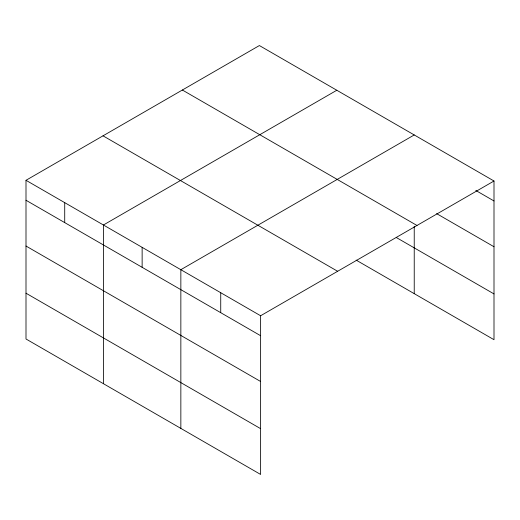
<?xml version="1.0" encoding="UTF-8"?>
<svg xmlns="http://www.w3.org/2000/svg" width="520" height="520" viewBox="0 0 520 520"><rect width="100%" height="100%" fill="white"/><g stroke="black" fill="none" stroke-linecap="round" stroke-linejoin="round"><path stroke-width="0.78" d="M260.618 381.491L260.618 315.75L26 180.297L26 338.995L260.618 474.448L260.618 381.491L26 246.038M356.161 260.124L494 339.703L494 181.006L259.382 45.552L26 180.297M336.804 90.252L103.422 224.998L103.422 383.695M414.232 134.953L180.85 269.692L180.85 428.396M260.618 315.75L494 181.006M475.807 190.463L494 200.967M436.625 213.623L494 246.753M182.364 90.019L416.981 225.472M396.26 237.49L494 293.923M103.019 135.831L337.636 271.284M26 200.258L260.618 335.712M26 293.209L260.618 428.662M414.232 226.285L414.232 293.651M220.733 292.721L220.733 312.683M142.136 247.344L142.136 267.306M64.714 202.644L64.714 222.606"/></g></svg>
